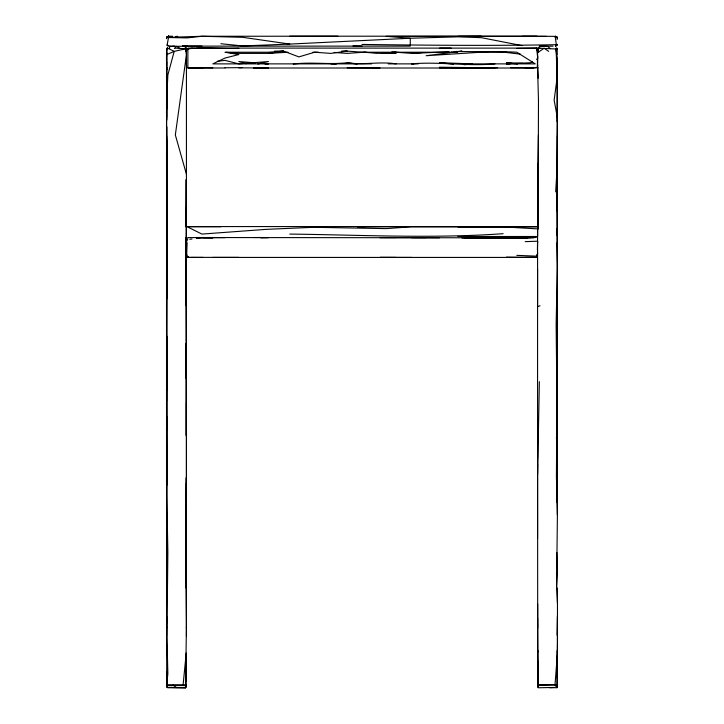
<?xml version="1.0" encoding="UTF-8"?>
<svg xmlns="http://www.w3.org/2000/svg" width="724" height="724" viewBox="0 0 724 724"><rect width="100%" height="100%" fill="white"/><g stroke="black" fill="none" stroke-linecap="round" stroke-linejoin="round"><path stroke-width="1.09" d="M166.52 65.35L166.538 52.59L167.588 48.137L174.203 51.368L185.76 48.798C185.19 46.915 187.407 49.766 186.43 50.463L187.878 48.879C204.602 46.689 221.906 49.114 238.82 48.255M166.873 120.03L166.601 67.504L166.927 69.739M166.828 354.298L166.728 590.902M166.656 344.108L166.565 86.989L166.538 101.288M166.656 117.433L166.873 57.585M166.882 336.153L166.882 366.272M186.43 50.001L186.43 477.089M186.43 635.916L186.43 402.625M186.43 239.427L186.457 256.676L188.674 257.373M537.57 53.232L537.57 49.151L538.629 48.101M537.57 420.291L537.715 685.13L538.629 685.139L537.57 685.112L538.176 686.886M537.697 628.242L537.697 604.069M537.642 227.065L537.642 170.203L538.348 163.452M537.977 170.448L537.796 227.173M557.118 435.432L557.118 502.338M557.344 344.108L557.399 306.297M549.797 687.8L556.937 687.664L555 685.13L557.435 653.039L557.399 615.816M557.462 420.119L557.462 306.469M556.684 48.128L556.141 49.006L557.462 61.793L557.344 211.417M555 685.13L557.48 684.75L537.57 685.112L557.48 684.75L556.937 687.664L557.48 644.595M166.52 59.866L166.565 48.888M166.728 299.084L166.882 203.218M166.565 635.898L166.656 533.669M166.656 626.495L166.728 687.384L185.525 687.782L186.113 685.139M185.706 378.344L185.76 343.755M186.358 253.3L186.349 255.364L186.131 237.743M538.258 172.973L538.475 100.174L537.57 67.993M557.399 135.741L557.399 476.854M557.462 446.093L557.109 352.534M557.462 653.048L557.462 588.069M166.9 108.935L166.601 75.848M166.601 61.513L166.565 67.712L166.538 52.59M166.565 603.21L166.565 571.001M186.394 477.279L185.706 587.798M186.231 680.976L186.358 653.971M557.118 121.596L557.118 61.839M557.344 86.681L556.141 49.006L557.399 48.752M168.945 687.429L185.525 687.782L186.421 626.541M537.697 685.085L537.751 678.415M537.778 673.972L537.869 661.736M557.435 603.21L556.575 587.888L557.399 514.755L556.412 476.546L556.937 400.716L556.141 324.714L557.272 268.17L556.801 172.973L557.344 117.433L554.131 100.156L557.399 75.848M186.367 477.27L185.751 556.611L186.421 628.215M186.394 372.525L186.149 435.477M557.281 234.802L556.964 235.481L557.426 228.974M166.529 390.815L166.882 366.507M538.366 134.972L537.57 192.937L537.57 306.714L540.041 305.736M185.706 305.166L186.358 207.001M557.118 335.022L557.118 305.99M537.606 50.988L537.697 48.617L538.9 48.101M557.118 426.11L557.399 409.359M539.353 381.648L537.57 477.08L537.579 533.769M557.109 70.427L557.181 67.07M166.891 416.427L166.819 495.65L167.859 552.457L166.936 635.835L167.859 673.908L166.529 685.176L167.588 687.782L185.525 687.492M537.932 50.499L538.24 48.164L538.104 51.431M557.109 635.174L557.462 617.825M537.588 51.35L537.642 48.752L538.24 48.164M166.882 223.807L166.882 238.16M188.828 257.192L186.656 257.029L186.43 245.626M166.819 262.35L166.882 260.106M166.954 685.139L166.891 671.953M185.706 226.666L185.86 179.76M557.127 54.4L557.272 48.861L556.141 48.101M166.873 150.909L166.882 126.854M166.529 628.197L166.9 616.993M525.19 241.653L537.57 241.192L537.416 249.572M557.444 67.214L556.81 67.92L557.48 66.68L557.272 67.576M166.529 538.059L166.882 528.411M185.688 680.759L186.43 661.039M166.529 93.36L166.882 85.477M557.1 232.386L557.281 228.25M166.601 101.025L167.859 74.934L174.203 51.368L166.529 54.698M556.575 587.888L557.399 570.974L556.81 552.484M169.407 48.236L169.497 46.345M537.57 58.68L537.679 56.59M537.941 51.35L538.104 48.209L537.697 48.617M556.412 438.59L557.399 420.001M555.688 191.86L556.801 172.973M185.733 671.13L186.358 661.727M537.353 51.133L537.507 49.006L536.303 48.255L537.344 48.589L537.507 51.241M187.172 242.721L186.457 256.676L186.43 255.509L186.656 257.029L188.91 257.192M183.082 685.139L186.231 653.012M537.67 51.232L538.475 48.11L537.57 49.151L538.366 48.146L556.141 49.006L557.435 67.712M557.118 39.467L557.335 37.413L555.706 36.399L557.444 37.901L555.163 36.245M186.656 48.3L186.43 50.427L185.525 48.11L186.231 48.49L185.109 48.092L186.303 48.617M537.787 51.223L538.104 48.209M557.38 234.449L557.462 233.689M537.57 65.459L537.416 67.712M186.33 256.142L185.896 257.328L186.33 256.142L185.706 239.762M166.909 52.056L166.936 56.608M185.751 244.956L186.358 240.549L185.615 237.581L186.204 237.834M557.082 231.508L557.073 228.639M167.307 44.055L168.484 37.53L187.136 37.901L201.933 36.272L337.827 36.2M186.656 257.029L187.064 255.011M186.43 239.436L186.846 237.78M166.529 38.698L166.972 37.168L168.411 36.327L172.52 36.209M538.213 650.912L537.579 653.048L537.724 674.071M167.588 48.137L166.529 49.151L167.425 48.191M186.421 685.13L185.525 687.782L186.43 685.185L185.525 685.139L186.231 685.013L185.742 677.483M525.19 257.427L536.303 257.418L537.57 253.762L537.489 251.662M166.728 48.49L166.538 48.997L167.316 48.128M166.828 37.25L166.547 37.901L168.411 36.327L166.782 37.313L168.484 37.53M166.819 48.372L166.538 48.997L167.425 48.11M556.964 45.114L555.561 45.947L557.281 44.445L555.561 45.947L557.281 44.445L556.34 44.698C491.578 45.893 426.771 45.25 362 44.445M186.43 241.789L187.326 240.078M536.719 59.603L537.543 58.056L537.516 54.915M537.57 253.762L536.303 256.142L516.8 255.364M166.565 401.123L167.425 153.922L166.601 135.741M506.393 257.12L536.303 257.418L537.57 255.527M537.642 48.752L538.366 48.128M557.344 685.004L557.118 650.686M556.801 67.92L557.462 67.115M537.57 49.151L538.475 48.146M174.412 48.472L176.439 46.309L183.507 46.264M536.303 257.427L537.561 256.151M168.556 36.281L166.611 37.449L168.411 36.327M557.145 44.797L555.561 45.947L556.457 45.63M166.638 37.413L201.933 36.272L242.685 37.313L289.781 44.083L410.273 38.245L457.93 36.834L481.324 37.666L522.067 45.63M537.57 52.752L544.122 48.227L548.665 51.368M186.43 239.653L187.878 238.811M557.462 685.004L556.937 687.664M168.846 36.245L167.769 36.707L168.846 36.245L168.303 36.399M532.502 61.938L530.592 62.716L506.393 63.875L509.705 64.074M538.475 48.11L537.579 48.997L537.977 48.282L537.57 51.277L537.47 48.653L536.593 48.128L196.439 48.101M212.838 67.848L186.584 67.64L186.43 63.513M257.798 64.002L268.432 61.549L238.82 63.875L225.001 60.382L217.309 61.323M536.303 48.879L537.47 48.653L537.48 50.743M192.276 48.101L187.878 48.879L187.878 67.223M226.069 52.318L238.82 53.395L268.432 53.395L283.527 51.123L298.922 56.888L314.659 52.228L330.823 53.395L347.221 51.123L380.037 53.395L396.091 52.228L411.558 53.395L449.133 51.757M189.76 239.273L191.978 239.02M196.412 238.513L203.064 237.743L225.001 237.68M464.165 64.753L472.564 63.875L535.235 63.875L516.8 52.228C496.51 51.042 476.021 51.938 455.595 51.44M451.215 52.228L462.057 51.123L426.11 55.721L488.582 51.73M175.57 36.535L177.76 36.327M411.558 53.395L422.753 52.499M225.001 67.785L241.979 67.649M268.432 53.395L288.034 52.228M265.237 64.11L268.432 63.875L260.749 63.278M451.903 52.228L363.683 52.228L347.221 53.395L334.099 52.463M293.274 64.083C311.275 61.748 329.23 64.843 347.221 62.716C363.511 65.323 379.801 61.278 396.091 63.875M341.755 51.495L347.221 51.123L341.61 51.123M503.126 233.689C432.137 238.739 360.869 234.929 289.781 234.078M530.511 67.703L525.19 68.011L536.303 67.947M494.908 63.875C467.134 66.499 439.287 61.413 411.558 63.875L413.793 64.047M357.511 226.956L410.273 226.567M289.781 44.083L242.685 45.947L220.874 43.721M185.733 687.465L171.507 687.465M546.122 46.164L539.172 46.173L553.055 46.164M187.878 257.373L238.82 257.373M186.005 685.139L166.538 685.13L186.43 685.185M526.945 67.694L510.556 67.694M439.432 67.848L475.786 67.703M260.984 237.834L268.432 237.68M494.908 238.305L530.592 237.68M554.303 687.429L538.475 687.773L537.697 687.248M537.57 65.685L537.57 50.436L536.593 48.128L516.8 48.408M462.057 67.993L497.596 67.703M464.699 237.843L483.306 237.617M462.057 237.997L527.416 237.861M195.471 48.264L187.878 48.327L195.471 48.454M457.93 36.327L481.324 36.209M451.215 48.255L439.432 48.327L451.215 48.408M203.064 67.848L187.878 67.911L225.001 68.011M212.838 237.617L187.878 237.581M546.24 36.327L386.182 36.327L410.273 38.245L410.273 45.404M426.11 237.617L380.037 237.68M289.781 36.2L536.864 36.209M522.067 36.327L553.86 36.336L556.294 37.413M201.933 46.119L182.638 46.128M182.973 46.128L410.273 46.128M539.344 48.092L540.041 48.092M274.523 51.123L283.527 51.123L268.432 52.228L225.001 52.228L238.82 54.553L225.001 58.056L212.838 63.875L371.502 63.875M312.804 52.228L318.433 52.228M455.269 52.228L457.514 52.228M478.826 52.228L506.393 52.228M388.209 63.875L418.3 63.875M268.432 67.993L253.545 68.011L533.706 68.011M185.597 226.567L538.33 226.567M220.874 226.748L187.136 226.748L201.933 234.078L266.079 229.363L313.727 227.3L386.182 228.612L410.273 226.883L503.126 226.883L538.502 228.92M457.93 226.883L536.864 226.883M457.93 236.495L536.864 236.495M212.838 237.526L196.439 237.526L533.706 237.834M212.838 257.427L533.706 257.427M172.502 46.11L174.756 46.119M525.19 237.517L536.303 237.535M253.545 237.517L268.432 237.535M380.037 237.517L396.091 237.535M396.091 257.427L380.037 257.4L411.558 257.427M380.037 67.911L347.221 67.785M238.82 67.848L253.545 67.911M190.892 257.382L203.064 257.427M411.558 237.68L439.432 237.834M169.733 48.209L169.38 46.245L176.439 46.309L179.769 48.227M451.215 67.785L472.564 67.947M506.393 237.743L516.8 237.834M494.908 237.834L472.564 237.743L475.786 237.825M182.738 46.092L187.136 46.128L184.882 45.983M494.908 67.848L439.432 67.223M203.064 237.743L212.838 237.834M353.022 45.965L362 46.092M169.38 46.245L171.552 46.273M182.62 46.055L187.136 46.128L182.783 46.019M472.564 67.785L483.306 67.975M187.878 67.694L196.439 67.848M525.19 67.531L537.344 67.513L537.57 56.3L536.593 48.128M330.823 63.875L336.298 64.065M472.564 63.875L439.432 62.716L453.441 64.11M363.683 52.228L367.032 52.345M371.502 52.508L377.095 52.707M381.566 52.87L396.091 53.395L389.675 52.49M523.009 63.359L506.393 62.716L517.452 64.047M185.1 48.101L186.358 48.752L185.76 48.164L186.421 48.997L186.43 49.829L186.023 48.282L186.086 50.409M175.335 48.101L185.76 48.798L186.43 54.961L175.335 134.926L186.43 174.213M391.811 51.929L396.091 52.228M255.273 62.843L238.82 61.549L246.187 63.748M499.343 51.648L520.402 54.146M362 226.748L364.19 227.046M347.221 62.716L357.095 64.074M167.552 45.63L168.439 45.947L167.57 45.096M538.104 67.866L537.579 67.404M555.598 36.327L557.136 37.25M555.697 36.399L557.335 37.413M173.081 685.139L176.475 687.592M547.498 46.345L550.403 48.617M167.923 45.811L166.855 44.797L167.271 45.404M557.064 48.282L557.462 48.997L557.272 48.49M166.538 685.13L166.52 684.37M166.936 67.785L166.538 67.115M185.987 50.354L185.896 48.209L186.421 51.105M557.462 458.002L557.435 514.8L557.462 61.793M557.38 37.666L555.163 36.245L556.34 44.698M186.05 237.68L186.303 238.305M186.421 48.997L186.231 48.49L186.24 50.707M538.348 686.642L537.751 678.506M538.475 687.248L537.724 685.139L537.57 674.116M186.14 51.395L186.023 48.282L186.43 49.829M557.028 70.156L557.48 72.119M538.267 78.21L537.57 64.174M557.127 674.859L557.462 678.062M538.475 687.583L537.697 661.012M185.896 48.209L186.068 50.372M166.565 674.252L166.864 678.605M185.634 48.128L185.769 50.282M186.023 48.282L186.195 51.295M166.529 233.264L166.574 234.078M537.507 49.006L537.57 50.436M537.344 48.589L537.398 50.707M557.109 454.364L557.181 457.722M557.127 242.721L557.48 261.78M186.421 571.028L185.76 514.529M557.399 67.432L557.462 72.536M557.109 111.587L557.181 117.143M537.642 170.203L538.294 228.395M185.76 244.042L186.394 435.513M166.882 485.171L166.52 427.314M537.968 673.157L537.606 617.834M166.728 344.018L166.882 429.803M537.543 58.056L537.57 63.25M186.303 477.958L186.43 514.945M166.565 644.532L166.601 653.03M537.57 464.165L537.57 474.274M537.57 534.122L537.57 538.575M186.394 482.917L186.43 501.252M166.529 151.533L166.565 206.928M537.642 207.001L537.642 236.16M537.57 241.192L537.57 243.409M537.57 268.857L537.57 458.301M186.43 239.11L186.43 253.762M166.538 61.793L166.529 482.845M166.565 457.957L166.601 476.854L166.565 457.957M186.358 241.653L186.358 240.549L186.358 241.653"/></g></svg>
